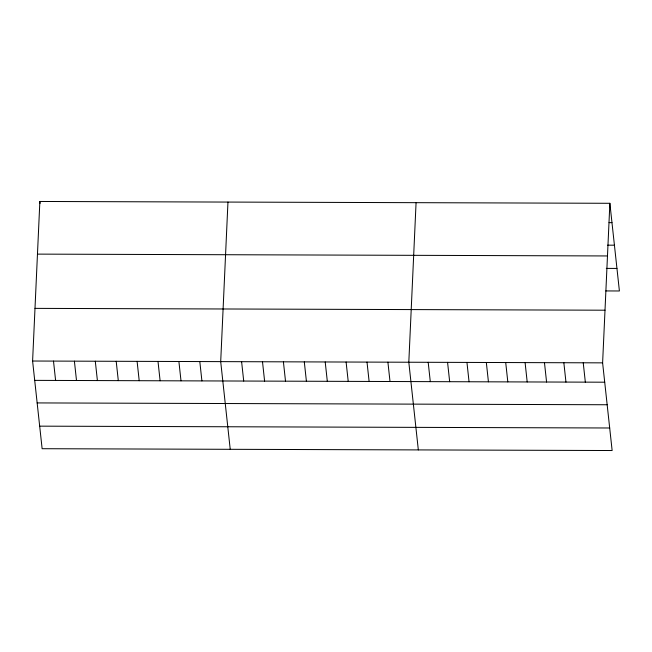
<?xml version="1.0" encoding="UTF-8"?>
<svg xmlns="http://www.w3.org/2000/svg" width="652" height="652" viewBox="0 0 652 652"><rect width="100%" height="100%" fill="white"/><g stroke="black" fill="none" stroke-linecap="round" stroke-linejoin="round"><path stroke-width="0.98" d="M609.873 203.294L602.611 362.854L612.138 450.532L42.127 448.706L32.6 361.021L39.862 201.468L609.873 203.294L619.4 290.979L605.83 290.931M227.964 202.071L220.702 361.632L230.229 449.309M416.074 202.674L408.812 362.235L418.331 449.913M609.066 222.634L611.975 222.642M607.64 245.168L614.428 245.193M37.466 254.117L607.477 255.951M606.295 268.396L616.947 268.428M34.996 308.372L605.007 310.205M32.6 361.021L602.611 362.854M34.703 380.369L604.714 382.202M37.148 402.92L607.167 404.753M39.674 426.155L609.693 427.989M583.23 362.797L585.333 382.137M563.85 362.732L565.952 382.08M544.469 362.667L546.572 382.015M525.096 362.61L527.191 381.958M505.716 362.545L507.81 381.893M486.335 362.488L488.429 381.827M466.954 362.422L469.049 381.77M447.574 362.357L449.668 381.705M428.193 362.3L430.296 381.64M387.907 362.17L390.01 381.51M367.011 362.096L369.113 381.444M346.106 362.031L348.209 381.379M325.209 361.966L327.312 381.314M304.305 361.901L306.407 381.241M283.408 361.827L285.511 381.175M262.503 361.762L264.606 381.11M241.607 361.697L243.709 381.045M199.805 361.558L201.908 380.907M178.901 361.493L181.003 380.841M158.004 361.428L160.107 380.776M137.099 361.363L139.202 380.703M116.203 361.289L118.305 380.638M95.298 361.224L97.401 380.572M74.401 361.159L76.504 380.507M39.862 201.468L40.074 203.4M53.497 361.094L55.599 380.434"/></g></svg>
